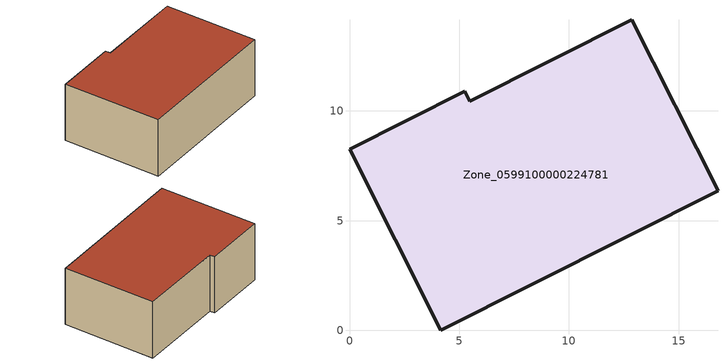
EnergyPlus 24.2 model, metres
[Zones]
Zone_0599100000224781
 floor ground (C_G): 4.15,0 0,8.25 5.25,10.89 5.47,10.44 12.87,14.16 16.79,6.36 z0
 wall outside (C_F): 16.79,6.36 12.87,14.16 5.47,10.44 5.25,10.89 0,8.25 4.15,0 16.79,6.36 z0:5.59
 roof outside (C_R): 0,8.25 4.15,0 16.79,6.36 12.87,14.16 5.47,10.44 5.25,10.89 z5.59
[BUILDING]
Pand.0599100000224781: North Axis=0; Terrain=City; Loads Convergence Tolerance Value=0.04; Temperature Convergence Tolerance Value=0.4; Solar Distribution=FullExterior; Maximum Number of Warmup Days=25; Minimum Number of Warmup Days=1
[Site:Location]
Rotterdam.The.Hague.AP_ZH_NLD Design_Conditions: Latitude=51.96; Longitude=4.45; Time Zone=1; Elevation=-4.5
[SITE:GROUNDTEMPERATURE:BUILDINGSURFACE]
18, 18, 18, 18, 18, 18, 18, 18, 18, 18, 18, 18
[MATERIAL] Thermal Absorptance=0.9; Solar Absorptance=0.7; Visible Absorptance=0.7
Name | Roughness | Thickness | Conductivity | Density | Specific Heat
G.D.1965 | MediumSmooth | 0.15 | 1 | 540 | 1210
F.D.1965 | Rough | 0.3 | 0.857143 | 1920 | 840
R.D.1965 | MediumRough | 0.2 | 0.08 | 1500 | 1000
[CONSTRUCTION]
C_G: G.D.1965
C_F: F.D.1965
C_R: R.D.1965
[ZONE]
Zone_0599100000224781: Type=1; Multiplier=1; Ceiling Height=Autocalculate; Volume=Autocalculate; Floor Area=autocalculate; Part of Total Floor Area=Yes
[ZONEINFILTRATION:DESIGNFLOWRATE]
Infil_Zone_0599100000224781: Zone or ZoneList or Space or SpaceList=Zone_0599100000224781; Schedule=AlwaysOn; Design Flow Rate Calculation Method=Flow/Area; Flow Rate per Floor Area=0.0042; Constant Term Coefficient=1; Temperature Term Coefficient=0; Velocity Term Coefficient=0; Velocity Squared Term Coefficient=0
[HVACTEMPLATE:ZONE:IDEALLOADSAIRSYSTEM]
Zone_0599100000224781: Maximum Heating Supply Air Temperature=50; Minimum Cooling Supply Air Temperature=13; Maximum Heating Supply Air Humidity Ratio=0.0156; Minimum Cooling Supply Air Humidity Ratio=0.0077; Heating Limit=NoLimit; Cooling Limit=NoLimit; Dehumidification Control Type=ConstantSensibleHeatRatio; Cooling Sensible Heat Ratio=0.7; Dehumidification Setpoint=60; Humidification Control Type=None; Humidification Setpoint=30; Outdoor Air Method=None; Outdoor Air Flow Rate per Person=0.00944; Outdoor Air Flow Rate per Zone Floor Area=0; Outdoor Air Flow Rate per Zone=0; Demand Controlled Ventilation Type=None; Outdoor Air Economizer Type=NoEconomizer; Heat Recovery Type=None; Sensible Heat Recovery Effectiveness=0.7; Latent Heat Recovery Effectiveness=0.65
[ZONECONTROL:THERMOSTAT]
ThermostatControl_Zone_0599100000224781: Zone or ZoneList=Zone_0599100000224781; Control Type Schedule=DualSetpointControlType; Control 1=Thermostat_Zone_0599100000224781; Temperature Difference Between Cutout And Setpoint=0
[THERMOSTATSETPOINT:DUALSETPOINT]
Thermostat_Zone_0599100000224781: Heating Setpoint Temperature Schedule=HeatingSetpoint_Zone_0599100000224781; Cooling Setpoint Temperature Schedule=CoolingSetpoint_Zone_0599100000224781
[SCHEDULE:COMPACT]
HeatingSetpoint_Zone_0599100000224781: Through: 12/31, For: AllDays, Until: 24:00, 21
CoolingSetpoint_Zone_0599100000224781: Through: 12/31, For: AllDays, Until: 24:00, 24
DualSetpointControlType: Through: 12/31, For: AllDays, Until: 24:00, 4
AlwaysOn: Through: 12/31, For: AllDays, Until: 24:00, 1
